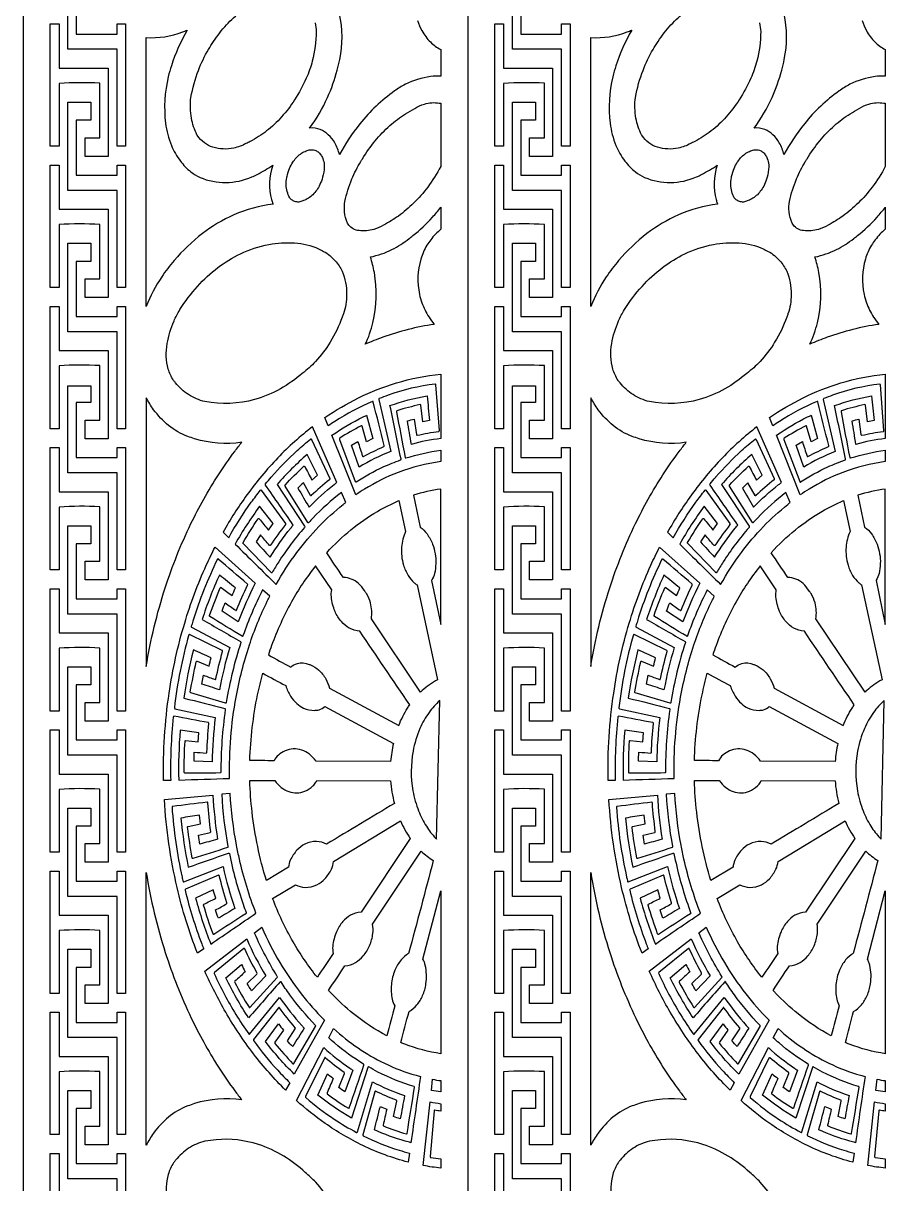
# Model space of a CAD drawing. Header units: millimetres. Extents: x -250 to 750, y -1000 to 1000.
# Drawn here: x -250 to 242, y -224 to 428 of the extents above; entities that cross this region are included whole.
import ezdxf

# ---------------------------------------------------------------- set-up
doc = ezdxf.new("R2010")
doc.units = ezdxf.units.MM
doc.layers.add('Default', color=70, linetype='Continuous')

msp = doc.modelspace()

# ---------------------------------------------------------------- linework, layer by layer
at = {"layer": 'Default'}
msp.add_line((0, 1000), (0, -1000), dxfattribs=at)
for points in [[(0, -1000), (250, -1000), (500, -1000), (750, -1000), (750, 1000), (500, 1000), (250, 1000), (0, 1000), (-250, 1000), (-250, -1000)], [(-220.22, 422.28), (-197.2, 422.28), (-197.2, 427.92), (-192.38, 427.92), (-192.38, 359.18), (-197.2, 359.17), (-197.2, 413.69), (-224.81, 413.69), (-224.81, 463.35), (-211.91, 463.35), (-211.91, 453.16), (-220.22, 453.16)], [(29.78, 422.28), (52.8, 422.28), (52.8, 427.92), (57.62, 427.92), (57.62, 359.18), (52.8, 359.17), (52.8, 413.69), (25.19, 413.69), (25.19, 463.35), (38.09, 463.35), (38.09, 453.16), (29.78, 453.16)], [(-224.81, 269.24), (-224.81, 304.67), (-211.91, 304.67), (-211.91, 294.48), (-220.22, 294.48), (-220.22, 263.6), (-197.2, 263.6), (-197.2, 269.24), (-192.38, 269.24), (-192.38, 200.5), (-197.2, 200.5), (-197.2, 255.01), (-224.81, 255.01)], [(25.19, 269.24), (25.19, 304.67), (38.09, 304.67), (38.09, 294.48), (29.78, 294.48), (29.78, 263.6), (52.8, 263.6), (52.8, 269.24), (57.62, 269.24), (57.62, 200.5), (52.8, 200.5), (52.8, 255.01), (25.19, 255.01)], [(-211.91, 224.54), (-211.91, 215.14), (-220.22, 215.14), (-220.22, 184.26), (-197.2, 184.26), (-197.2, 189.91), (-192.38, 189.9), (-192.38, 121.16), (-197.2, 121.16), (-197.2, 175.67), (-224.81, 175.67), (-224.81, 224.54)], [(38.09, 224.54), (38.09, 215.14), (29.78, 215.14), (29.78, 184.26), (52.8, 184.26), (52.8, 189.91), (57.62, 189.9), (57.62, 121.16), (52.8, 121.16), (52.8, 175.67), (25.19, 175.67), (25.19, 224.54)], [(-50.03, 216.84), (-50.03, 216.84)], [(199.97, 216.84), (199.97, 216.84)], [(-220.22, 104.92), (-197.2, 104.92), (-197.2, 110.57), (-192.38, 110.57), (-192.38, 41.82), (-197.2, 41.82), (-197.2, 96.33), (-224.81, 96.33), (-224.81, 145.99), (-211.91, 145.99), (-211.91, 135.81), (-220.22, 135.81)], [(29.78, 104.92), (52.8, 104.92), (52.8, 110.57), (57.62, 110.57), (57.62, 41.82), (52.8, 41.82), (52.8, 96.33), (25.19, 96.33), (25.19, 145.99), (38.09, 145.99), (38.09, 135.81), (29.78, 135.81)], [(-224.81, -48.12), (-224.81, -12.69), (-211.91, -12.69), (-211.91, -22.88), (-220.22, -22.88), (-220.22, -53.76), (-197.2, -53.76), (-197.2, -48.11), (-192.38, -48.12), (-192.38, -116.86), (-197.2, -116.86), (-197.2, -62.35), (-224.81, -62.35)], [(25.19, -48.12), (25.19, -12.69), (38.09, -12.69), (38.09, -22.88), (29.78, -22.88), (29.78, -53.76), (52.8, -53.76), (52.8, -48.11), (57.62, -48.12), (57.62, -116.86), (52.8, -116.86), (52.8, -62.35), (25.19, -62.35)], [(-220.22, -133.1), (-197.2, -133.1), (-197.2, -127.45), (-192.38, -127.45), (-192.38, -196.2), (-197.2, -196.2), (-197.2, -141.69), (-224.81, -141.69), (-224.81, -92.03), (-211.91, -92.03), (-211.91, -102.21), (-220.22, -102.21)], [(29.78, -133.1), (52.8, -133.1), (52.8, -127.45), (57.62, -127.45), (57.62, -196.2), (52.8, -196.2), (52.8, -141.69), (25.19, -141.69), (25.19, -92.03), (38.09, -92.03), (38.09, -102.21), (29.78, -102.21)], [(-224.81, -206.8), (-224.81, -171.37), (-211.91, -171.37), (-211.91, -181.56), (-220.22, -181.56), (-220.22, -212.44), (-197.2, -212.44), (-197.2, -206.8), (-192.38, -206.8), (-192.38, -275.54), (-197.2, -275.54), (-197.2, -221.03), (-224.81, -221.03)], [(25.19, -206.8), (25.19, -171.37), (38.09, -171.37), (38.09, -181.56), (29.78, -181.56), (29.78, -212.44), (52.8, -212.44), (52.8, -206.8), (57.62, -206.8), (57.62, -275.54), (52.8, -275.54), (52.8, -221.03), (25.19, -221.03)], [(-18.89, -182.86), (-18.89, -182.87)], [(231.11, -182.86), (231.11, -182.87)]]:
    msp.add_lwpolyline(points, close=True, dxfattribs=at)
for points in [[(-85.89, 428.48, -0.042835), (-85.24, 423.65, -0.062253), (-87.43, 407.1, -0.042073), (-90.82, 397.44, -0.040544), (-97.36, 385.28, -0.040599), (-104.71, 375.65, -0.044396), (-113.09, 367.81, -0.048786), (-122.37, 361.87, -0.012107), (-124.7, 360.75, -0.075683), (-131.61, 358.15, -0.127305), (-143.29, 358.69, -0.097259), (-148.12, 361.07, -0.081173), (-152.09, 365.39), (-152.27, 365.67, -0.071707), (-155.39, 374.92, -0.079762), (-155.65, 386.69, -0.045827), (-151.41, 401.86, -0.042553), (-145.79, 413.59, -0.019043), (-142.92, 418.07, -0.041776), (-135.7, 427.41, -0.045925), (-127.4, 435, -0.04961)], [(-28.2, 429.86, 0.049934), (-25.78, 424.18, 0.07268), (-20.98, 417.8, 0.083057), (-15.15, 413.6), (-15.15, 398.58, 0.039443), (-20.9, 398.36, 0.087757), (-35.06, 394, 0.03732), (-41.14, 390.28, 0.067719), (-60.64, 371.87, 0.044593), (-72.15, 354.52, 0.074728), (-74.77, 361.11, 0.078057), (-78.41, 365.66, 0.092213), (-82.9, 368.54, 0.125168), (-88.94, 369.39, 0.054563), (-78.84, 386.64, 0.0394), (-73.39, 402, 0.016508), (-71.96, 407.89, 0.104112), (-72.09, 433.64, 0.055688)], [(164.11, 428.48, -0.042835), (164.76, 423.65, -0.062253), (162.57, 407.1, -0.042073), (159.18, 397.44, -0.040544), (152.64, 385.28, -0.040599), (145.29, 375.65, -0.044396), (136.91, 367.81, -0.048786), (127.63, 361.87, -0.012107), (125.3, 360.75, -0.075683), (118.39, 358.15, -0.127305), (106.71, 358.69, -0.097259), (101.88, 361.07, -0.081173), (97.91, 365.39), (97.73, 365.67, -0.071707), (94.61, 374.92, -0.079762), (94.35, 386.69, -0.045827), (98.59, 401.86, -0.042553), (104.21, 413.59, -0.019043), (107.08, 418.07, -0.041776), (114.3, 427.41, -0.045925), (122.6, 435, -0.04961)], [(221.8, 429.86, 0.049934), (224.22, 424.18, 0.07268), (229.02, 417.8, 0.083057), (234.85, 413.6), (234.85, 398.58, 0.039443), (229.1, 398.36, 0.087757), (214.94, 394, 0.03732), (208.86, 390.28, 0.067719), (189.36, 371.87, 0.044593), (177.85, 354.52, 0.074728), (175.23, 361.11, 0.078057), (171.59, 365.66, 0.092213), (167.1, 368.54, 0.125168), (161.06, 369.39, 0.054563), (171.16, 386.64, 0.0394), (176.61, 402, 0.016508), (178.04, 407.89, 0.104112), (177.91, 433.64, 0.055688)], [(-77.31, -233.88, 0.051874), (-85.49, -222.98, 0.035356), (-91.42, -217.4, 0.050315), (-103.46, -208.31, 0.059947), (-117.75, -201.75, 0.100943), (-141.55, -199.05, 0.026176), (-147.81, -199.94, 0.090818), (-156.98, -203.86, 0.071611), (-164.26, -210.47, 0.012544), (-165.45, -212, 0.069674), (-168.42, -218.5, 0.112243), (-169.03, -232.95, 0.057009)], [(172.69, -233.88, 0.051874), (164.51, -222.98, 0.035356), (158.58, -217.4, 0.050315), (146.54, -208.31, 0.059947), (132.25, -201.75, 0.100943), (108.45, -199.05, 0.026176), (102.19, -199.94, 0.090818), (93.02, -203.86, 0.071611), (85.74, -210.47, 0.012544), (84.55, -212, 0.069674), (81.58, -218.5, 0.112243), (80.97, -232.95, 0.057009)]]:
    msp.add_lwpolyline(points, format="xyb", dxfattribs=at)
for points in [[(-229.85, 427.92), (-229.85, 403.09), (-202.24, 403.09), (-202.24, 353.53), (-215.18, 353.53), (-215.18, 364), (-206.88, 364), (-206.88, 394.6, 0.031927), (-229.85, 394.5), (-229.85, 359.17), (-234.75, 359.17), (-234.75, 427.92)], [(-109.49, 326.68, 0.074154), (-131.5, 320.67, 0.058577), (-149.25, 310.11, 0.052042), (-165.12, 294.94, 0.024237), (-172.12, 285.83, 0.052113), (-180.82, 269.14), (-180.82, 420.28, 0.10572), (-160.31, 423.41, 0.012866), (-157.79, 424.44, 0.054518), (-166.64, 404.43, 0.018748), (-168.41, 398.28, 0.089586), (-169.93, 372.14, 0.068619), (-166.63, 359.68, 0.064857), (-161.61, 350.89, 0.067456), (-155.7, 344.85, 0.057337), (-150.54, 341.69, 0.102566), (-135.97, 338.81, 0.099267), (-121.43, 341.96, 0.020082), (-118.47, 343.4, 0.039397), (-109.7, 348.56, 0.146194), (-110.31, 329.19, 0.015978), (-109.73, 327.26, 0.014813)], [(20.15, 427.92), (20.15, 403.09), (47.76, 403.09), (47.76, 353.53), (34.82, 353.53), (34.82, 364), (43.12, 364), (43.12, 394.6, 0.031927), (20.15, 394.5), (20.15, 359.17), (15.25, 359.17), (15.25, 427.92)], [(140.51, 326.68, 0.074154), (118.5, 320.67, 0.058577), (100.75, 310.11, 0.052042), (84.88, 294.94, 0.024237), (77.88, 285.83, 0.052113), (69.18, 269.14), (69.18, 420.28, 0.10572), (89.69, 423.41, 0.012866), (92.21, 424.44, 0.054518), (83.36, 404.43, 0.018748), (81.59, 398.28, 0.089586), (80.07, 372.14, 0.068619), (83.37, 359.68, 0.064857), (88.39, 350.89, 0.067456), (94.3, 344.85, 0.057337), (99.46, 341.69, 0.102566), (114.03, 338.81, 0.099267), (128.57, 341.96, 0.020082), (131.53, 343.4, 0.039397), (140.3, 348.56, 0.146194), (139.69, 329.19, 0.015978), (140.27, 327.26, 0.014813)], [(-224.81, 334.35), (-224.81, 384, -0.000761), (-211.91, 384.01), (-211.91, 373.83), (-220.22, 373.83), (-220.22, 342.94), (-197.2, 342.94), (-197.2, 348.58), (-192.38, 348.59), (-192.38, 279.84), (-197.2, 279.84), (-197.2, 334.35)], [(-15.15, 383.38), (-15.15, 347.81, -0.037846), (-22.51, 336.3, -0.03796), (-30.47, 327.18, -0.039632), (-38.98, 320, -0.038547), (-47.29, 314.94, -0.070785), (-52.78, 312.45, -0.108012), (-61.12, 311.85, -0.123829), (-64.36, 312.75, -0.093389), (-66.88, 314.95, -0.028579), (-67.57, 315.95, -0.079867), (-69.28, 322.42, -0.065727), (-69.1, 328.19, -0.042308), (-65.1, 340.82, -0.039146), (-60.17, 350.59, -0.006986), (-59.19, 352.16, -0.03609), (-52.03, 362.24, -0.039228), (-43.82, 370.8, -0.041576), (-34.96, 377.49, -0.023804), (-29.84, 380.4, -0.070785), (-24.35, 382.9, -0.108012), (-16.01, 383.5, -0.032381)], [(25.19, 334.35), (25.19, 384, -0.000761), (38.09, 384.01), (38.09, 373.83), (29.78, 373.83), (29.78, 342.94), (52.8, 342.94), (52.8, 348.58), (57.62, 348.59), (57.62, 279.84), (52.8, 279.84), (52.8, 334.35)], [(234.85, 383.38), (234.85, 347.81, -0.037846), (227.49, 336.3, -0.03796), (219.53, 327.18, -0.039632), (211.02, 320, -0.038547), (202.71, 314.94, -0.070785), (197.22, 312.45, -0.108012), (188.88, 311.85, -0.123829), (185.64, 312.75, -0.093389), (183.12, 314.95, -0.028579), (182.43, 315.95, -0.079867), (180.72, 322.42, -0.065727), (180.9, 328.19, -0.042308), (184.9, 340.82, -0.039146), (189.83, 350.59, -0.006986), (190.81, 352.16, -0.03609), (197.97, 362.24, -0.039228), (206.18, 370.8, -0.041576), (215.04, 377.49, -0.023804), (220.16, 380.4, -0.070785), (225.65, 382.9, -0.108012), (233.99, 383.5, -0.032381)], [(-100.11, 330.28, -0.06094), (-101.51, 333.69, -0.118029), (-101.74, 341.6, -0.010301), (-101.59, 342.26, -0.0485), (-100.2, 346.78, -0.045447), (-98.39, 350.21, -0.041635), (-96.52, 352.65, -0.050946), (-94.14, 354.8, -0.056098), (-91.5, 356.33, -0.051935), (-89.09, 357.11, -0.149466), (-85.95, 356.99, -0.080778), (-84.17, 356.01, -0.068781), (-82.65, 354.41, -0.0592), (-81.53, 352.32, -0.077127), (-80.73, 348.72, -0.022076), (-80.71, 347.62, -0.055351), (-81.64, 341.75, -0.045516), (-83.17, 337.63, -0.04217), (-84.95, 334.57, -0.046696), (-87.13, 331.99, -0.050879), (-89.58, 330.01, -0.056839), (-92.3, 328.63, -0.020226), (-93.27, 328.32, -0.109621), (-95.5, 327.85, -0.105728), (-97.71, 328.36, -0.077585), (-99.41, 329.53, -0.03299)], [(149.89, 330.28, -0.06094), (148.49, 333.69, -0.118029), (148.26, 341.6, -0.010301), (148.41, 342.26, -0.0485), (149.8, 346.78, -0.045447), (151.61, 350.21, -0.041635), (153.48, 352.65, -0.050946), (155.86, 354.8, -0.056098), (158.5, 356.33, -0.051935), (160.91, 357.11, -0.149466), (164.05, 356.99, -0.080778), (165.83, 356.01, -0.068781), (167.35, 354.41, -0.0592), (168.47, 352.32, -0.077127), (169.27, 348.72, -0.022076), (169.29, 347.62, -0.055351), (168.36, 341.75, -0.045516), (166.83, 337.63, -0.04217), (165.05, 334.57, -0.046696), (162.87, 331.99, -0.050879), (160.42, 330.01, -0.056839), (157.7, 328.63, -0.020226), (156.73, 328.32, -0.109621), (154.5, 327.85, -0.105728), (152.29, 328.36, -0.077585), (150.59, 329.53, -0.03299)], [(-229.85, 348.59), (-229.85, 323.76), (-202.24, 323.76), (-202.24, 274.19, -0.00033), (-215.18, 274.19), (-215.18, 284.67), (-206.88, 284.67), (-206.88, 315.26, 0.031927), (-229.85, 315.16), (-229.85, 279.84), (-234.75, 279.84), (-234.75, 348.58)], [(20.15, 348.59), (20.15, 323.76), (47.76, 323.76), (47.76, 274.19, -0.00033), (34.82, 274.19), (34.82, 284.67), (43.12, 284.67), (43.12, 315.26, 0.031927), (20.15, 315.16), (20.15, 279.84), (15.25, 279.84), (15.25, 348.58)], [(-15.15, 324.93), (-15.15, 312.56, 0.057926), (-20.83, 306.64, 0.023424), (-22.96, 303.53, 0.060469), (-26.35, 295.84, 0.127002), (-27.12, 275.96, 0.032883), (-25.78, 271.27, 0.050999), (-21.78, 263.2, 0.030478), (-18.84, 259.12, 0.050426), (-47.78, 251.87, 0.017088), (-57.63, 247.93, 0.052031), (-53.3, 260.05, 0.105222), (-52.52, 288.31, 0.035155), (-54.74, 296.98, 0.064983), (-42.64, 301.14, 0.051163), (-32.94, 307.32, -0.013583), (-30.87, 308.96, 0.043513), (-19.78, 319.35, 0.018899)], [(234.85, 324.93), (234.85, 312.56, 0.057926), (229.17, 306.64, 0.023424), (227.04, 303.53, 0.060469), (223.65, 295.84, 0.127002), (222.88, 275.96, 0.032883), (224.22, 271.27, 0.050999), (228.22, 263.2, 0.030478), (231.16, 259.12, 0.050426), (202.22, 251.87, 0.017088), (192.37, 247.93, 0.052031), (196.7, 260.05, 0.105222), (197.48, 288.31, 0.035155), (195.26, 296.98, 0.064983), (207.36, 301.14, 0.051163), (217.06, 307.32, -0.013583), (219.13, 308.96, 0.043513), (230.22, 319.35, 0.018899)], [(-168.42, 234.03, -0.11387), (-169.03, 248.28, -0.05759), (-165.18, 261.02, -0.036949), (-161.9, 267.39, -0.043111), (-151.95, 280.47, -0.047486), (-140.45, 291.04, -0.051444), (-127.88, 298.73, -0.066627), (-111.87, 303.98, -0.060391), (-97.36, 304.91, -0.09153), (-83.89, 301.57, -0.013667), (-81.03, 300.15, -0.084766), (-74.53, 294.86, -0.056739), (-70.54, 289.03, -0.095925), (-68.11, 275.85, -0.080253), (-69.9, 265.04, -0.015722), (-70.59, 263.17, -0.050848), (-77.39, 249.07, -0.052096), (-85.61, 238.24, -0.044539), (-93.05, 231.57, -0.050906), (-105.34, 222.93, -0.060368), (-119.83, 216.91, -0.117361), (-147.81, 215.74, -0.090753), (-157.01, 219.63, -0.071616), (-164.33, 226.22, -0.011758), (-165.45, 227.63, -0.070814)], [(81.58, 234.03, -0.11387), (80.97, 248.28, -0.05759), (84.82, 261.02, -0.036949), (88.1, 267.39, -0.043111), (98.05, 280.47, -0.047486), (109.55, 291.04, -0.051444), (122.12, 298.73, -0.066627), (138.13, 303.98, -0.060391), (152.64, 304.91, -0.09153), (166.11, 301.57, -0.013667), (168.97, 300.15, -0.084766), (175.47, 294.86, -0.056739), (179.46, 289.03, -0.095925), (181.89, 275.85, -0.080253), (180.1, 265.04, -0.015722), (179.41, 263.17, -0.050848), (172.61, 249.07, -0.052096), (164.39, 238.24, -0.044539), (156.95, 231.57, -0.050906), (144.66, 222.93, -0.060368), (130.17, 216.91, -0.117361), (102.19, 215.74, -0.090753), (92.99, 219.63, -0.071616), (85.67, 226.22, -0.011758), (84.55, 227.63, -0.070814)], [(-229.85, 269.24), (-229.85, 244.41), (-202.24, 244.41), (-202.24, 194.85), (-215.18, 194.85), (-215.18, 205.32), (-206.88, 205.32), (-206.88, 235.92, 0.031256), (-229.85, 235.82), (-229.85, 200.5), (-234.75, 200.5), (-234.75, 269.24)], [(20.15, 269.24), (20.15, 244.41), (47.76, 244.41), (47.76, 194.85), (34.82, 194.85), (34.82, 205.32), (43.12, 205.32), (43.12, 235.92, 0.031256), (20.15, 235.82), (20.15, 200.5), (15.25, 200.5), (15.25, 269.24)], [(-28.84, 197.15, 0.246624), (-28.64, 196.82, 0.190496), (-28.44, 196.79, -0.022765), (-16.27, 198.98, 0.278479), (-15.98, 199.29, 0.074387), (-15.97, 199.47), (-17.93, 225.16, 0.235311), (-18.11, 225.51, 0.189673), (-18.3, 225.56, 0.05572), (-44.8, 219.31, 0.010506), (-49.8, 217.4, 0.285057), (-50.04, 216.93, 0.037177), (-50.03, 216.84), (-43.32, 187.69, 0.041705), (-61.06, 178.92), (-65.34, 191.17), (-61.78, 193.25, 0.004142), (-59.14, 185.07, 0.27957), (-58.89, 184.81, 0.187111), (-58.7, 184.83, -0.022758), (-47.19, 190.45, 0.283471), (-46.96, 190.93, 0.039558), (-46.98, 191.02, -0.002971), (-53.09, 215.56, 0.264074), (-53.32, 215.86, 0.194068), (-53.52, 215.85, 0.043073), (-74.66, 204.6, 0.007797), (-78.45, 202.06), (-80.3, 206.7, -0.036719), (-61.39, 217.81, -0.041538), (-40.15, 226.21, -0.048806), (-15.15, 231.19), (-15.15, 194.95, 0.03971), (-31.71, 191.7, 0.005468), (-33.88, 204.87, -0.011457), (-30.07, 205.88)], [(221.16, 197.15, 0.246624), (221.36, 196.82, 0.190496), (221.56, 196.79, -0.022765), (233.73, 198.98, 0.278479), (234.02, 199.29, 0.074387), (234.03, 199.47), (232.07, 225.16, 0.235311), (231.89, 225.51, 0.189673), (231.7, 225.56, 0.05572), (205.2, 219.31, 0.010506), (200.2, 217.4, 0.285057), (199.96, 216.93, 0.037177), (199.97, 216.84), (206.68, 187.69, 0.041705), (188.94, 178.92), (184.66, 191.17), (188.22, 193.25, 0.004142), (190.86, 185.07, 0.27957), (191.11, 184.81, 0.187111), (191.3, 184.83, -0.022758), (202.81, 190.45, 0.283471), (203.04, 190.93, 0.039558), (203.02, 191.02, -0.002971), (196.91, 215.56, 0.264074), (196.68, 215.86, 0.194069), (196.48, 215.85, 0.043073), (175.34, 204.6, 0.007797), (171.55, 202.06), (169.7, 206.7, -0.036719), (188.61, 217.81, -0.041538), (209.85, 226.21, -0.048806), (234.85, 231.19), (234.85, 194.95, 0.03971), (218.29, 191.7, 0.005468), (216.12, 204.87, -0.011457), (219.93, 205.88)], [(-127.08, 192.83, -0.111875), (-153.62, 194.85, -0.005323), (-157.48, 196.16, -0.080454), (-168.25, 202.31, -0.063361), (-176.63, 211.18, -0.034993), (-180.82, 217.9), (-180.82, 66.87, -0.037553), (-170.14, 111, -0.035197), (-155.65, 147.15, -0.014939), (-148.49, 160.86), (-148.49, 160.86, -0.033832), (-131.02, 187.74, -0.007165)], [(-26.38, 213.62, 0.232847), (-26.56, 213.96, 0.20596), (-26.77, 214, 0.024081), (-39.78, 210.59, 0.255188), (-40.03, 210.24, 0.082001), (-40.03, 210.05, 0.002612), (-35.19, 184.36, 0.244104), (-34.99, 184.05, 0.198588), (-34.78, 184.04, -0.045467), (-15.15, 188.34), (-15.15, 182.01, 0.058676), (-39.03, 175.94, 0.045951), (-58.01, 166.52, 0.012175), (-63.01, 163.26), (-76.35, 196.78, -0.037228), (-58.84, 207.09, -0.004082), (-56.9, 208.03), (-53.31, 194.93), (-56.84, 193.17), (-59.44, 201.88, 0.261942), (-59.68, 202.16, 0.197758), (-59.89, 202.14, 0.023624), (-72.02, 195.08, 0.314437), (-72.18, 194.48), (-63.25, 170.76, 0.274345), (-63, 170.52, 0.19248), (-62.79, 170.56, -0.03746), (-47.48, 179.02, -0.02375), (-37.76, 182.93, 0.252381), (-37.52, 183.29, 0.08245), (-37.52, 183.48, 0.00145), (-43.73, 213.48, -0.044838), (-22.88, 218.9, -0.003637), (-21.51, 205.1, 0.022703), (-25.26, 204.4)], [(122.92, 192.83, -0.111875), (96.38, 194.85, -0.005323), (92.52, 196.16, -0.080454), (81.75, 202.31, -0.063361), (73.37, 211.18, -0.034993), (69.18, 217.9), (69.18, 66.87, -0.037553), (79.86, 111, -0.035197), (94.35, 147.15, -0.014939), (101.51, 160.86), (101.51, 160.86, -0.033832), (118.98, 187.74, -0.007165)], [(223.62, 213.62, 0.232847), (223.44, 213.96, 0.20596), (223.23, 214, 0.024081), (210.22, 210.59, 0.255188), (209.97, 210.24, 0.082001), (209.97, 210.05, 0.002612), (214.81, 184.36, 0.244104), (215.01, 184.05, 0.198588), (215.22, 184.04, -0.045467), (234.85, 188.34), (234.85, 182.01, 0.058676), (210.97, 175.94, 0.045951), (191.99, 166.52, 0.012175), (186.99, 163.26), (173.65, 196.78, -0.037228), (191.16, 207.09, -0.004082), (193.1, 208.03), (196.69, 194.93), (193.16, 193.17), (190.56, 201.88, 0.261942), (190.32, 202.16, 0.197758), (190.11, 202.14, 0.023624), (177.98, 195.08, 0.314437), (177.82, 194.48), (186.75, 170.76, 0.274345), (187, 170.52, 0.19248), (187.21, 170.56, -0.03746), (202.52, 179.02, -0.02375), (212.24, 182.93, 0.252381), (212.48, 183.29, 0.08245), (212.48, 183.48, 0.00145), (206.27, 213.48, -0.044838), (227.12, 218.9, -0.003637), (228.49, 205.1, 0.022703), (224.74, 204.4)], [(-73.57, 170.29), (-87.36, 201.55, 0.036684), (-106.78, 184.13, 0.033936), (-124.17, 163.3, 0.028087), (-137.62, 142.33), (-134.43, 139.19, -0.02965), (-121.71, 159.14, -0.011347), (-116.56, 165.93, -0.508049), (-116.08, 165.92), (-116.08, 165.91), (-102.51, 147.25, -0.323156), (-102.52, 146.62, 0.015489), (-111.02, 134.95, -0.520344), (-111.5, 134.91, -0.002657), (-116.55, 140.78), (-119.07, 136.87, -0.001814), (-111.2, 128.27, -0.030566), (-99.55, 144.62, -0.003556), (-98.13, 146.35, 0.001907), (-113.7, 168.8, -0.324096), (-113.69, 169.43, -0.019343), (-110.51, 173.17, -0.113249), (-110.42, 173.35, -0.030921), (-95.96, 188.18, -0.015966), (-88.34, 194.66, -0.425269), (-87.92, 194.58, -0.044353), (-87.88, 194.51), (-77.64, 172.46, -0.285325), (-77.7, 171.91, -0.054408), (-77.75, 171.85, 0.018739), (-87.96, 162.86, -0.439619), (-88.39, 162.9, -0.045303), (-88.44, 162.97), (-92.43, 170.15, 0.017865), (-95.52, 167.04, -0.000915), (-89.22, 156.4, -0.034447), (-75.15, 169.07, -0.003787)], [(176.43, 170.29), (162.64, 201.55, 0.036684), (143.22, 184.13, 0.033936), (125.83, 163.3, 0.028087), (112.38, 142.33), (115.57, 139.19, -0.02965), (128.29, 159.14, -0.011347), (133.44, 165.93, -0.508049), (133.92, 165.92), (133.92, 165.91), (147.49, 147.25, -0.323156), (147.48, 146.62, 0.015489), (138.98, 134.95, -0.520344), (138.5, 134.91, -0.002657), (133.45, 140.78), (130.93, 136.87, -0.001814), (138.8, 128.27, -0.030566), (150.45, 144.62, -0.003556), (151.87, 146.35, 0.001907), (136.3, 168.8, -0.324096), (136.31, 169.43, -0.019343), (139.49, 173.17, -0.113249), (139.58, 173.35, -0.030921), (154.04, 188.18, -0.015966), (161.66, 194.66, -0.425269), (162.08, 194.58, -0.044353), (162.12, 194.51), (172.36, 172.46, -0.285325), (172.3, 171.91, -0.054408), (172.25, 171.85, 0.018739), (162.04, 162.86, -0.439619), (161.61, 162.9, -0.045303), (161.56, 162.97), (157.57, 170.15, 0.017865), (154.48, 167.04, -0.000915), (160.78, 156.4, -0.034447), (174.85, 169.07, -0.003787)], [(-229.85, 189.9), (-229.85, 165.07), (-202.24, 165.07), (-202.24, 115.51), (-215.18, 115.51), (-215.18, 125.98), (-206.88, 125.98), (-206.88, 156.58, 0.031256), (-229.85, 156.48), (-229.85, 121.16), (-234.75, 121.16), (-234.75, 189.91)], [(20.15, 189.9), (20.15, 165.07), (47.76, 165.07), (47.76, 115.51), (34.82, 115.51), (34.82, 125.98), (43.12, 125.98), (43.12, 156.58, 0.031256), (20.15, 156.48), (20.15, 121.16), (15.25, 121.16), (15.25, 189.91)], [(-107.2, 169.14), (-91.75, 145.63, -0.321807), (-91.77, 145.01, 0.036448), (-106.32, 125.69, 0.009918), (-110.01, 119.71, -0.305406), (-110.3, 119.54, -0.174324), (-110.49, 119.64), (-126.3, 135.94, -0.323856), (-126.36, 136.57, -0.02023), (-117.77, 149.89, -0.505062), (-117.29, 149.92, -0.002475), (-112.08, 143.54), (-109.48, 147.15), (-117.02, 156.93, 0.031468), (-130.81, 135.63, -0.001024), (-107.76, 112.95, -0.031991), (-96.1, 130.86, -0.031866), (-83.72, 145.48, -0.034208), (-70.04, 157.92, -0.003501), (-68.61, 159.03), (-71.07, 164.61, 0.03808), (-87.04, 150.3, 0.005931), (-89.45, 147.72, -0.489009), (-89.92, 147.76), (-89.93, 147.78), (-102.74, 168.17, -0.324035), (-102.71, 168.78), (-102.7, 168.8, -0.021155), (-92.13, 179.36, -0.432314), (-91.71, 179.33, -0.052739), (-91.66, 179.25, 0.00137), (-87.61, 171.57), (-84.49, 174.36), (-90.26, 186.01, 0.035603)], [(142.8, 169.14), (158.25, 145.63, -0.321807), (158.23, 145.01, 0.036448), (143.68, 125.69, 0.009918), (139.99, 119.71, -0.305406), (139.7, 119.54, -0.174324), (139.51, 119.64), (123.7, 135.94, -0.323856), (123.64, 136.57, -0.02023), (132.23, 149.89, -0.505062), (132.71, 149.92, -0.002475), (137.92, 143.54), (140.52, 147.15), (132.98, 156.93, 0.031468), (119.19, 135.63, -0.001024), (142.24, 112.95, -0.031991), (153.9, 130.86, -0.031866), (166.28, 145.48, -0.034208), (179.96, 157.92, -0.003501), (181.39, 159.03), (178.93, 164.61, 0.03808), (162.96, 150.3, 0.005931), (160.55, 147.72, -0.489009), (160.08, 147.76), (160.07, 147.78), (147.26, 168.17, -0.324035), (147.29, 168.78), (147.3, 168.8, -0.021155), (157.87, 179.36, -0.432314), (158.29, 179.33, -0.052739), (158.34, 179.25, 0.00137), (162.39, 171.57), (165.51, 174.36), (159.74, 186.01, 0.035603)], [(-15.15, 166.6, 0.041739), (-30.58, 163.05), (-26.78, 145.21, -0.071958), (-22.9, 141.33, -0.067217), (-19.79, 135.65, -0.097726), (-17.96, 124.66, -0.048825), (-18.66, 119.16, -0.076414), (-20.22, 115.39), (-20.39, 115.13), (-15.15, 90.52)], [(234.85, 166.6, 0.041739), (219.42, 163.05), (223.22, 145.21, -0.071958), (227.1, 141.33, -0.067217), (230.21, 135.65, -0.097726), (232.04, 124.66, -0.048825), (231.34, 119.16, -0.076414), (229.78, 115.39), (229.61, 115.13), (234.85, 90.52)], [(-54.19, 93.56, 0.102482), (-54.68, 102.56, 0.077111), (-56.94, 107.83, 0.031754), (-58.12, 109.49, 0.07495), (-61.44, 113.47, 0.087679), (-65.49, 116.02, 0.097053), (-69.95, 116.91, -0.004719), (-79.31, 130.79, -0.037417), (-65.68, 143.72, -0.04035), (-50.83, 154.02, -0.033), (-38.69, 160.05), (-34.96, 142.73, 0.086903), (-37.21, 133.87, 0.092503), (-36.14, 123.89, 0.069375), (-33.52, 118.06, 0.072706), (-30.09, 113.96, 0.031365), (-28.51, 112.73), (-17.02, 59.35, 0.066502), (-25.63, 53.34, 0.006979), (-26.51, 52.52)], [(195.81, 93.56, 0.102482), (195.32, 102.56, 0.077111), (193.06, 107.83, 0.031754), (191.88, 109.49, 0.07495), (188.56, 113.47, 0.087679), (184.51, 116.02, 0.097053), (180.05, 116.91, -0.004719), (170.69, 130.79, -0.037417), (184.32, 143.72, -0.04035), (199.17, 154.02, -0.033), (211.31, 160.05), (215.04, 142.73, 0.086903), (212.79, 133.87, 0.092503), (213.86, 123.89, 0.069375), (216.48, 118.06, 0.072706), (219.91, 113.96, 0.031365), (221.49, 112.73), (232.98, 59.35, 0.066502), (224.37, 53.34, 0.006979), (223.49, 52.52)], [(-167.85, 2.87), (-171, 2.8, -0.042173), (-167.92, 51.91), (-167.92, 51.91, -0.036574), (-159.18, 91.29, -0.034128), (-147.03, 123.77, -0.011851), (-142.09, 134.01), (-119.45, 113.62, 0.029335), (-129.02, 92.05), (-138.17, 98.05, -0.004287), (-136.4, 102.63, 0.003288), (-130.47, 98.43, 0.438129), (-130.03, 98.57), (-130.01, 98.61, -0.01592), (-123.77, 112.56, 0.308837), (-123.84, 113.15), (-123.87, 113.18, -0.00054), (-140.29, 127.26, 0.457862), (-140.74, 127.17), (-140.76, 127.13, 0.039636), (-154.58, 92.36, 0.003068), (-155.45, 89.47, 0.334901), (-155.3, 88.91), (-155.26, 88.89), (-133.84, 77.55, 0.027591), (-139.64, 53.74, 0.006316), (-149.55, 56.99), (-148.57, 61.97, 0.003644), (-142.1, 59.56, 0.38862), (-141.69, 59.82), (-141.68, 59.87, -0.013516), (-137.88, 75.28, 0.256796), (-137.98, 75.78, 0.098751), (-138.08, 75.86), (-156.41, 84.93, 0.408942), (-156.83, 84.71), (-156.84, 84.67, 0.040214), (-165, 43.67, 0.279333), (-164.83, 43.21, 0.108243), (-164.72, 43.15), (-141.97, 38.19, 0.026445), (-143.73, 13.25), (-153.93, 13.6, -0.014885), (-153.8, 18.74, 0.0116), (-147.07, 18.25, 0.342866), (-146.73, 18.63), (-146.72, 18.67, -0.013487), (-145.53, 34.81, 0.282177), (-145.71, 35.27, 0.110746), (-145.83, 35.32, -0.001746), (-165.19, 38.95, 0.362392), (-165.56, 38.62), (-165.57, 38.57, 0.032706), (-167.03, 2.89, 0.000309)], [(82.15, 2.87), (79, 2.8, -0.042173), (82.08, 51.91), (82.08, 51.91, -0.036574), (90.82, 91.29, -0.034128), (102.97, 123.77, -0.011851), (107.91, 134.01), (130.55, 113.62, 0.029335), (120.98, 92.05), (111.83, 98.05, -0.004287), (113.6, 102.63, 0.003288), (119.53, 98.43, 0.438129), (119.97, 98.57), (119.99, 98.61, -0.01592), (126.23, 112.56, 0.308837), (126.16, 113.15), (126.13, 113.18, -0.00054), (109.71, 127.26, 0.457862), (109.26, 127.17), (109.24, 127.13, 0.039636), (95.42, 92.36, 0.003068), (94.55, 89.47, 0.334901), (94.7, 88.91), (94.74, 88.89), (116.16, 77.55, 0.027591), (110.36, 53.74, 0.006316), (100.45, 56.99), (101.43, 61.97, 0.003644), (107.9, 59.56, 0.38862), (108.31, 59.82), (108.32, 59.87, -0.013516), (112.12, 75.28, 0.256796), (112.02, 75.78, 0.098751), (111.92, 75.86), (93.59, 84.93, 0.408942), (93.17, 84.71), (93.16, 84.67, 0.040214), (85, 43.67, 0.279333), (85.17, 43.21, 0.108243), (85.28, 43.15), (108.03, 38.19, 0.026445), (106.27, 13.25), (96.07, 13.6, -0.014885), (96.2, 18.74, 0.0116), (102.93, 18.25, 0.342866), (103.27, 18.63), (103.28, 18.67, -0.013487), (104.47, 34.81, 0.282177), (104.29, 35.27, 0.110746), (104.17, 35.32, -0.001746), (84.81, 38.95, 0.362392), (84.44, 38.62), (84.43, 38.57, 0.032706), (82.97, 2.89, 0.000309)], [(-111.33, 106.31), (-115.34, 109.92, 0.034836), (-126.39, 84.07, -0.34825), (-126.69, 83.81, -0.138543), (-126.84, 83.85, -0.00089), (-145.04, 94.96, -0.315464), (-145.21, 95.55, -0.015726), (-139.16, 111.14, -0.360515), (-138.84, 111.36, -0.136002), (-138.7, 111.31, -0.000896), (-132.54, 106.67, -0.001287), (-130.64, 110.98, 0.003096), (-139.66, 118.22, 0.028521), (-149.37, 93.29, -0.001424), (-127.76, 80.89, -0.3153), (-127.59, 80.3, 0.039034), (-135.77, 46.69, -0.31069), (-136.03, 46.35, -0.144435), (-136.17, 46.35), (-155.75, 52, -0.292641), (-156.02, 52.44), (-156.01, 52.54, -0.015097), (-152.66, 69.49, -0.325105), (-152.38, 69.8, -0.144534), (-152.24, 69.79), (-145.47, 67.02, -0.006419), (-144.32, 71.77, 0.002433), (-154.3, 76.27, 0.026855), (-159.69, 49.14, -0.00271), (-136.61, 43.19, -0.294673), (-136.34, 42.76), (-136.34, 42.67, 0.036333), (-138.79, 7.48, -0.27571), (-138.99, 7.07, -0.137493), (-139.13, 7.03, -0.003353), (-159.15, 6.96, -0.321331), (-159.48, 7.32), (-159.49, 7.41, -0.014775), (-159, 24.93, -0.287963), (-158.78, 25.32, -0.143579), (-158.64, 25.34), (-151.58, 24.57), (-151.24, 29.55, 0.005293), (-161.72, 31.09, 0.026251), (-162.53, 3.04, -0.000444), (-133.91, 3.99, -0.050704), (-130.26, 49.72, -0.035575), (-122.78, 78.96, -0.034296), (-112.71, 103.57, -0.004121)], [(-32.61, 45.35, -0.001204), (-60.67, 86.67, -0.114814), (-66.69, 88.46, -0.081275), (-71.05, 92.08, -0.074995), (-74.64, 97.86, -0.075302), (-76.69, 105.94, -0.064865), (-76.47, 109.93), (-85.59, 123.39, 0.040031), (-99.09, 103.2, 0.039281), (-110.32, 78.59, 0.007584), (-112.13, 73.39, 0.004997), (-99.55, 66.58, -0.098876), (-95.82, 68.52, -0.173588), (-89.2, 68.07, -0.018707), (-88.47, 67.73, -0.088935), (-83.88, 64.95, -0.081302), (-79.84, 59.91, -0.057075), (-77.68, 54.73), (-38.79, 33.7, -0.047726), (-33.81, 43.54, -0.010151)], [(138.67, 106.31), (134.66, 109.92, 0.034836), (123.61, 84.07, -0.34825), (123.31, 83.81, -0.138543), (123.16, 83.85, -0.00089), (104.96, 94.96, -0.315464), (104.79, 95.55, -0.015726), (110.84, 111.14, -0.360515), (111.16, 111.36, -0.136002), (111.3, 111.31, -0.000896), (117.46, 106.67, -0.001287), (119.36, 110.98, 0.003096), (110.34, 118.22, 0.028521), (100.63, 93.29, -0.001424), (122.24, 80.89, -0.3153), (122.41, 80.3, 0.039034), (114.23, 46.69, -0.31069), (113.97, 46.35, -0.144435), (113.83, 46.35), (94.25, 52, -0.292641), (93.98, 52.44), (93.99, 52.54, -0.015097), (97.34, 69.49, -0.325105), (97.62, 69.8, -0.144534), (97.76, 69.79), (104.53, 67.02, -0.006419), (105.68, 71.77, 0.002433), (95.7, 76.27, 0.026855), (90.31, 49.14, -0.00271), (113.39, 43.19, -0.294673), (113.66, 42.76), (113.66, 42.67, 0.036333), (111.21, 7.48, -0.27571), (111.01, 7.07, -0.137493), (110.87, 7.03, -0.003353), (90.85, 6.96, -0.321331), (90.52, 7.32), (90.51, 7.41, -0.014775), (91, 24.93, -0.287963), (91.22, 25.32, -0.143579), (91.36, 25.34), (98.42, 24.57), (98.76, 29.55, 0.005293), (88.28, 31.09, 0.026251), (87.47, 3.04, -0.000444), (116.09, 3.99, -0.050704), (119.74, 49.72, -0.035575), (127.22, 78.96, -0.034296), (137.29, 103.57, -0.004121)], [(217.39, 45.35, -0.001204), (189.33, 86.67, -0.114814), (183.31, 88.46, -0.081275), (178.95, 92.08, -0.074995), (175.36, 97.86, -0.075302), (173.31, 105.94, -0.064865), (173.53, 109.93), (164.41, 123.39, 0.040031), (150.91, 103.2, 0.039281), (139.68, 78.59, 0.007584), (137.87, 73.39, 0.004997), (150.45, 66.58, -0.098876), (154.18, 68.52, -0.173588), (160.8, 68.07, -0.018707), (161.53, 67.73, -0.088935), (166.12, 64.95, -0.081302), (170.16, 59.91, -0.057075), (172.32, 54.73), (211.21, 33.7, -0.047726), (216.19, 43.54, -0.010151)], [(-229.85, 110.57), (-229.85, 85.74), (-202.24, 85.74), (-202.24, 36.17), (-215.18, 36.17), (-215.18, 46.65), (-206.88, 46.65), (-206.88, 77.24, 0.031927), (-229.85, 77.14), (-229.85, 41.82), (-234.75, 41.82), (-234.75, 110.57)], [(20.15, 110.57), (20.15, 85.74), (47.76, 85.74), (47.76, 36.17), (34.82, 36.17), (34.82, 46.65), (43.12, 46.65), (43.12, 77.24, 0.031927), (20.15, 77.14), (20.15, 41.82), (15.25, 41.82), (15.25, 110.57)], [(-224.81, 16.99), (-224.81, 66.65, -0.000761), (-211.91, 66.65), (-211.91, 56.47), (-220.22, 56.47), (-220.22, 25.58), (-197.2, 25.58), (-197.2, 31.23), (-192.38, 31.23), (-192.38, -37.52), (-197.2, -37.52), (-197.2, 16.99)], [(25.19, 16.99), (25.19, 66.65, -0.000761), (38.09, 66.65), (38.09, 56.47), (29.78, 56.47), (29.78, 25.58), (52.8, 25.58), (52.8, 31.23), (57.62, 31.23), (57.62, -37.52), (52.8, -37.52), (52.8, 16.99)], [(-85.33, 13.76, 0.07384), (-89.03, 17.57, 0.085076), (-93.38, 19.9, 0.184952), (-102.73, 19.48, 0.070774), (-106.51, 17.11, 0.08644), (-108.93, 13.93, -0.000515), (-122.53, 14.01, -0.043944), (-118.18, 50.92, -0.01535), (-115.26, 63.07, 0.005554), (-102.32, 56.12, 0.067697), (-99.6, 50.21, 0.070685), (-96.09, 46.05, 0.072697), (-92.32, 43.51, 0.12243), (-86.18, 42.2, 0.050196), (-83.61, 42.54, 0.105765), (-80.39, 44.36), (-41.83, 23.66, 0.036577), (-43.35, 13.48)], [(164.67, 13.76, 0.07384), (160.97, 17.57, 0.085076), (156.62, 19.9, 0.184952), (147.27, 19.48, 0.070774), (143.49, 17.11, 0.08644), (141.07, 13.93, -0.000515), (127.47, 14.01, -0.043944), (131.82, 50.92, -0.01535), (134.74, 63.07, 0.005554), (147.68, 56.12, 0.067697), (150.4, 50.21, 0.070685), (153.91, 46.05, 0.072697), (157.68, 43.51, 0.12243), (163.82, 42.2, 0.050196), (166.39, 42.54, 0.105765), (169.61, 44.36), (208.17, 23.66, 0.036577), (206.65, 13.48)], [(-15.77, 47.7, 0.053163), (-21.76, 41.02, 0.051231), (-26.85, 32.05, 0.057065), (-30.74, 19.26, 0.0895), (-30.81, -3, 0.051295), (-27.62, -14.31, 0.048209), (-23.26, -22.91, 0.049116), (-18.12, -29.54, 0.004966), (-17.56, -30.11)], [(234.23, 47.7, 0.053163), (228.24, 41.02, 0.051231), (223.15, 32.05, 0.057065), (219.26, 19.26, 0.0895), (219.19, -3, 0.051295), (222.38, -14.31, 0.048209), (226.74, -22.91, 0.049116), (231.88, -29.54, 0.004966), (232.44, -30.11)], [(-229.85, 31.23), (-229.85, 6.4), (-202.24, 6.4), (-202.24, -43.16, -0.00033), (-215.18, -43.16), (-215.18, -32.69), (-206.88, -32.69), (-206.88, -2.1, 0.031927), (-229.85, -2.2), (-229.85, -37.52), (-234.75, -37.52), (-234.75, 31.23)], [(20.15, 31.23), (20.15, 6.4), (47.76, 6.4), (47.76, -43.16, -0.00033), (34.82, -43.16), (34.82, -32.69), (43.12, -32.69), (43.12, -2.1, 0.031927), (20.15, -2.2), (20.15, -37.52), (15.25, -37.52), (15.25, 31.23)], [(-41.26, -10.06, -0.000746), (-79.37, -32.97, 0.111675), (-84.98, -31.45, 0.125987), (-91.53, -32.91, 0.084212), (-96.02, -36.33, 0.077293), (-99.78, -41.99, 0.073899), (-100.81, -45.9), (-113.24, -53.35, -0.045935), (-121.25, -15.02, -0.020349), (-122.56, 2.86, 0.0087), (-108.53, 2.81, 0.074424), (-104.92, -1.05, 0.086146), (-100.64, -3.44, 0.184534), (-91.62, -3.19, 0.088479), (-87.05, -0.2, 0.068679), (-85.41, 1.82, 0.022735), (-84.89, 2.77), (-43.39, 2.67, 0.049213)], [(208.74, -10.06, -0.000746), (170.63, -32.97, 0.111675), (165.02, -31.45, 0.125987), (158.47, -32.91, 0.084212), (153.98, -36.33, 0.077293), (150.22, -41.99, 0.073899), (149.19, -45.9), (136.76, -53.35, -0.045935), (128.75, -15.02, -0.020349), (127.44, 2.86, 0.0087), (141.47, 2.81, 0.074424), (145.08, -1.05, 0.086146), (149.36, -3.44, 0.184534), (158.38, -3.19, 0.088479), (162.95, -0.2, 0.068679), (164.59, 1.82, 0.022735), (165.11, 2.77), (206.61, 2.67, 0.049213)], [(-151.98, -94.25, -0.035494), (-163.45, -57.34, -0.042931), (-170.58, -7.88), (-143.31, -5.39, 0.026831), (-140.66, -30.22, 0.000934), (-150.63, -32.98, -0.00994), (-151.4, -27.94, 0.014361), (-144.78, -26.37, 0.267345), (-144.51, -26.01, 0.063555), (-144.51, -25.86, -0.012957), (-146.18, -9.76, 0.240673), (-146.36, -9.41, 0.187803), (-146.55, -9.36, -0.004284), (-166, -11.73, 0.283915), (-166.29, -12.05, 0.071762), (-166.31, -12.22, 0.037889), (-160.64, -51.56, 0.002331), (-160.1, -53.89, 0.26833), (-159.87, -54.2, 0.187892), (-159.68, -54.19), (-137.62, -45.58, 0.028095), (-130.96, -69.08, 0.001217), (-140.24, -74.63, -0.006422), (-141.81, -69.92, 0.009293), (-135.61, -66.5, 0.306734), (-135.44, -65.92, -0.013951), (-139.7, -50.67, 0.271504), (-139.94, -50.38, 0.1882), (-140.13, -50.39), (-158.71, -58.26, 0.288063), (-158.94, -58.74), (-158.93, -58.82, 0.032144), (-149.59, -88.98, 0.003239), (-148.47, -91.85)], [(-157.14, -45.9, -0.000456), (-134.46, -37.98, -0.336016), (-134.1, -38.14, -0.079958), (-134.04, -38.3, 0.032502), (-126.29, -66.78, 0.005654), (-124.63, -71.46, -0.29594), (-124.72, -72.01, -0.057052), (-124.78, -72.05, -0.002618), (-142.74, -83.64, -0.406807), (-143.15, -83.51, -0.043296), (-143.19, -83.43, -0.016184), (-148.54, -67.34, -0.244756), (-148.46, -66.86, -0.111889), (-148.35, -66.76, -0.009414), (-141.75, -63.39, -0.004237), (-143.09, -58.71), (-153.01, -63.35, 0.028405), (-144.48, -89.12, -0.000662), (-119.1, -71.8, -0.03714), (-128.38, -41.48, -0.009079), (-130.02, -33.6), (-130.02, -33.6, -0.032132), (-133.58, -4.51), (-138.36, -4.94, 0.032258), (-134.85, -34.34, -0.257932), (-134.98, -34.8, -0.1213), (-135.1, -34.88, -0.005675), (-154.55, -41.05, -0.330455), (-154.9, -40.87, -0.078977), (-154.95, -40.71, -0.01476), (-157.55, -23.49, -0.267909), (-157.39, -23.05, -0.129262), (-157.26, -22.98), (-150.26, -21.58), (-150.8, -16.64, 0.006205), (-161.26, -18.32, 0.0267)], [(98.02, -94.25, -0.035494), (86.55, -57.34, -0.042931), (79.42, -7.88), (106.69, -5.39, 0.026831), (109.34, -30.22, 0.000934), (99.37, -32.98, -0.00994), (98.6, -27.94, 0.014361), (105.22, -26.37, 0.267345), (105.49, -26.01, 0.063555), (105.49, -25.86, -0.012957), (103.82, -9.76, 0.240673), (103.64, -9.41, 0.187803), (103.45, -9.36, -0.004284), (84, -11.73, 0.283915), (83.71, -12.05, 0.071762), (83.69, -12.22, 0.037889), (89.36, -51.56, 0.002331), (89.9, -53.89, 0.26833), (90.13, -54.2, 0.187892), (90.32, -54.19), (112.38, -45.58, 0.028095), (119.04, -69.08, 0.001217), (109.76, -74.63, -0.006422), (108.19, -69.92, 0.009293), (114.39, -66.5, 0.306734), (114.56, -65.92, -0.013951), (110.3, -50.67, 0.271504), (110.06, -50.38, 0.1882), (109.87, -50.39), (91.29, -58.26, 0.288063), (91.06, -58.74), (91.07, -58.82, 0.032144), (100.41, -88.98, 0.003239), (101.53, -91.85)], [(92.86, -45.9, -0.000456), (115.54, -37.98, -0.336016), (115.9, -38.14, -0.079958), (115.96, -38.3, 0.032502), (123.71, -66.78, 0.005654), (125.37, -71.46, -0.29594), (125.28, -72.01, -0.057052), (125.22, -72.05, -0.002618), (107.26, -83.64, -0.406807), (106.85, -83.51, -0.043296), (106.81, -83.43, -0.016184), (101.46, -67.34, -0.244756), (101.54, -66.86, -0.111889), (101.65, -66.76, -0.009414), (108.25, -63.39, -0.004237), (106.91, -58.71), (96.99, -63.35, 0.028405), (105.52, -89.12, -0.000662), (130.9, -71.8, -0.03714), (121.62, -41.48, -0.009079), (119.98, -33.6), (119.98, -33.6, -0.032132), (116.42, -4.51), (111.64, -4.94, 0.032258), (115.15, -34.34, -0.257932), (115.02, -34.8, -0.1213), (114.9, -34.88, -0.005675), (95.45, -41.05, -0.330455), (95.1, -40.87, -0.078977), (95.05, -40.71, -0.01476), (92.45, -23.49, -0.267909), (92.61, -23.05, -0.129262), (92.74, -22.98), (99.74, -21.58), (99.2, -16.64, 0.006205), (88.74, -18.32, 0.0267)], [(-32.3, -29.7), (-60.02, -71.1, 0.113063), (-65.96, -72.92, 0.080169), (-70.26, -76.49, 0.07413), (-73.81, -82.18, 0.076452), (-75.92, -90.37, 0.070884), (-75.65, -94.41, -0.001735), (-84.58, -107.75, -0.039277), (-98.24, -87.79, -0.03847), (-109.73, -63.52), (-96.93, -55.76, 0.108516), (-91.42, -57.23, 0.126767), (-84.78, -55.76, 0.082108), (-80.36, -52.43, 0.074061), (-76.68, -47.09, 0.076632), (-75.49, -42.74), (-37.83, -19.9, 0.048425)], [(217.7, -29.7), (189.98, -71.1, 0.113063), (184.04, -72.92, 0.080169), (179.74, -76.49, 0.07413), (176.19, -82.18, 0.076452), (174.08, -90.37, 0.070884), (174.35, -94.41, -0.001735), (165.42, -107.75, -0.039277), (151.76, -87.79, -0.03847), (140.27, -63.52), (153.07, -55.76, 0.108516), (158.58, -57.23, 0.126767), (165.22, -55.76, 0.082108), (169.64, -52.43, 0.074061), (173.32, -47.09, 0.076632), (174.51, -42.74), (212.17, -19.9, 0.048425)], [(-33.23, -94.38, 0.08055), (-37.49, -98.05, 0.074441), (-40.97, -103.84, 0.074067), (-42.9, -111.86, 0.071733), (-42.46, -120.14, 0.080174), (-41.05, -123.77, 0.000547), (-45.56, -140.7, -0.04762), (-64.25, -128.3, -0.032345), (-76.83, -116.63), (-76.83, -116.63, -0.003767), (-78.24, -115.12, -0.003462), (-69.08, -101.36, 0.113318), (-63.1, -99.47, 0.080195), (-58.77, -95.81, 0.074155), (-55.21, -90.02, 0.063829), (-53.33, -83.23, 0.080301), (-53.52, -77.98), (-26.13, -36.87, 0.053408), (-19.35, -42.18, -0.00071)], [(216.77, -94.38, 0.08055), (212.51, -98.05, 0.074441), (209.03, -103.84, 0.074067), (207.1, -111.86, 0.071733), (207.54, -120.14, 0.080174), (208.95, -123.77, 0.000547), (204.44, -140.7, -0.04762), (185.75, -128.3, -0.032345), (173.17, -116.63), (173.17, -116.63, -0.003767), (171.76, -115.12, -0.003462), (180.92, -101.36, 0.113318), (186.9, -99.47, 0.080195), (191.23, -95.81, 0.074155), (194.79, -90.02, 0.063829), (196.67, -83.23, 0.080301), (196.48, -77.98), (223.87, -36.87, 0.053408), (230.65, -42.18, -0.00071)], [(-229.85, -48.12), (-229.85, -72.95), (-202.24, -72.95), (-202.24, -122.51), (-215.18, -122.51), (-215.18, -112.04), (-206.88, -112.04), (-206.88, -81.44, 0.031256), (-229.85, -81.54), (-229.85, -116.86), (-234.75, -116.86), (-234.75, -48.11)], [(-127.08, -176.69, 0.113405), (-153.63, -178.75, 0.006488), (-157.49, -180.07, 0.080725), (-168.31, -186.36, 0.063486), (-176.69, -195.39, 0.034636), (-180.82, -202.13), (-180.82, -48.89, 0.037423), (-170.1, -93.82, 0.035051), (-155.49, -130.67, 0.014386), (-148.49, -144.25), (-148.49, -144.25, 0.033805), (-130.96, -171.61, 0.00701)], [(20.15, -48.12), (20.15, -72.95), (47.76, -72.95), (47.76, -122.51), (34.82, -122.51), (34.82, -112.04), (43.12, -112.04), (43.12, -81.44, 0.031256), (20.15, -81.54), (20.15, -116.86), (15.25, -116.86), (15.25, -48.11)], [(122.92, -176.69, 0.113405), (96.37, -178.75, 0.006488), (92.51, -180.07, 0.080725), (81.69, -186.36, 0.063486), (73.31, -195.39, 0.034636), (69.18, -202.13), (69.18, -48.89, 0.037423), (79.9, -93.82, 0.035051), (94.51, -130.67, 0.014386), (101.51, -144.25), (101.51, -144.25, 0.033805), (119.04, -171.61, 0.00701)], [(-35.4, -145.4, -0.006418), (-37.62, -144.49, -0.000517), (-33, -126.96, 0.085296), (-28.62, -123.33, 0.071784), (-25.35, -118.06, 0.065312), (-23.48, -111.46, 0.095262), (-23.92, -100.89, 0.045274), (-24.58, -98.91, 0.029225), (-25.25, -97.56), (-15.15, -59.23), (-15.15, -150.75, -0.051645)], [(214.6, -145.4, -0.006418), (212.38, -144.49, -0.000517), (217, -126.96, 0.085296), (221.38, -123.33, 0.071784), (224.65, -118.06, 0.065312), (226.52, -111.46, 0.095262), (226.08, -100.89, 0.045274), (225.42, -98.91, 0.029225), (224.75, -97.56), (234.85, -59.23), (234.85, -150.75, -0.051645)], [(-97.55, -162.21, -0.034012), (-113.75, -143.92), (-106.38, -134.01, 0.005516), (-103.63, -137.45), (-108.43, -144.29, 0.31968), (-108.42, -144.92, 0.020638), (-98.28, -156.34, 0.444371), (-97.86, -156.34, 0.054634), (-97.8, -156.26), (-85.54, -135.44, 0.328094), (-85.59, -134.82, -0.035125), (-100.06, -117.57, -0.012719), (-105.01, -110.36, 0.518572), (-105.49, -110.31, 0.001907), (-123.24, -130.59, -0.030409), (-136.07, -108.11), (-127.25, -100.56, 0.004769), (-125.13, -104.7, 0.001925), (-130.94, -110, 0.31893), (-131.03, -110.63, 0.018336), (-122.99, -124.65, 0.308804), (-122.71, -124.81, 0.173847), (-122.52, -124.71), (-107.12, -107.91, 0.325064), (-107.08, -107.28, -0.035467), (-119.7, -83.4), (-119.96, -82.81), (-115.83, -79.67, 0.030089), (-105.69, -99.4, 0.032226), (-93.63, -117.13, 0.032112), (-80.89, -131.54), (-80.52, -131.91)], [(152.45, -162.21, -0.034012), (136.25, -143.92), (143.62, -134.01, 0.005516), (146.37, -137.45), (141.57, -144.29, 0.31968), (141.58, -144.92, 0.020638), (151.72, -156.34, 0.444371), (152.14, -156.34, 0.054634), (152.2, -156.26), (164.46, -135.44, 0.328094), (164.41, -134.82, -0.035125), (149.94, -117.57, -0.012719), (144.99, -110.36, 0.518572), (144.51, -110.31, 0.001907), (126.76, -130.59, -0.030409), (113.93, -108.11), (122.75, -100.56, 0.004769), (124.87, -104.7, 0.001925), (119.06, -110, 0.31893), (118.97, -110.63, 0.018336), (127.01, -124.65, 0.308804), (127.29, -124.81, 0.173847), (127.48, -124.71), (142.88, -107.91, 0.325064), (142.92, -107.28, -0.035467), (130.3, -83.4), (130.04, -82.81), (134.17, -79.67, 0.030089), (144.31, -99.4, 0.032226), (156.37, -117.13, 0.032112), (169.11, -131.54), (169.48, -131.91)], [(-102.41, -171.22, -0.034333), (-120.41, -150.86, -0.031882), (-136.11, -127.42, -0.026647), (-147.88, -104.33), (-124.29, -86.22, 0.030761), (-113.63, -107.01), (-121.64, -115.3, -0.010736), (-124.02, -111.2), (-118.61, -105.95, 0.320081), (-118.54, -105.33, -0.01587), (-125.4, -91.82, 0.297909), (-125.68, -91.6, 0.17832), (-125.87, -91.67), (-142.5, -105.12, 0.316026), (-142.61, -105.74, 0.030414), (-130.34, -128.73, 0.016327), (-123.15, -139.63, 0.505864), (-122.67, -139.66), (-105.78, -119.06, 0.031106), (-93.33, -134.85, 0.003231), (-91.99, -136.34, 0.002946), (-98.45, -146.73, -0.018874), (-101.43, -143.41), (-97.02, -136.73, 0.329288), (-97.05, -136.1, -0.019037), (-105.95, -124.86, 0.503966), (-106.43, -124.85), (-120.45, -142.75, 0.332213), (-120.46, -143.38, 0.029265), (-106.88, -160.01, 0.014225), (-100.07, -167.01)], [(147.59, -171.22, -0.034333), (129.59, -150.86, -0.031882), (113.89, -127.42, -0.026647), (102.12, -104.33), (125.71, -86.22, 0.030761), (136.37, -107.01), (128.36, -115.3, -0.010736), (125.98, -111.2), (131.39, -105.95, 0.320081), (131.46, -105.33, -0.01587), (124.6, -91.82, 0.297909), (124.32, -91.6, 0.17832), (124.13, -91.67), (107.5, -105.12, 0.316026), (107.39, -105.74, 0.030414), (119.66, -128.73, 0.016327), (126.85, -139.63, 0.505864), (127.33, -139.66), (144.22, -119.06, 0.031106), (156.67, -134.85, 0.003231), (158.01, -136.34, 0.002946), (151.55, -146.73, -0.018874), (148.57, -143.41), (152.98, -136.73, 0.329288), (152.95, -136.1, -0.019037), (144.05, -124.86, 0.503966), (143.57, -124.85), (129.55, -142.75, 0.332213), (129.54, -143.38, 0.029265), (143.12, -160.01, 0.014225), (149.93, -167.01)], [(-229.85, -127.45), (-229.85, -152.28), (-202.24, -152.28), (-202.24, -201.85), (-215.18, -201.85), (-215.18, -191.37), (-206.88, -191.37), (-206.88, -160.78, 0.031927), (-229.85, -160.88), (-229.85, -196.2), (-234.75, -196.2), (-234.75, -127.45)], [(20.15, -127.45), (20.15, -152.28), (47.76, -152.28), (47.76, -201.85), (34.82, -201.85), (34.82, -191.37), (43.12, -191.37), (43.12, -160.78, 0.031927), (20.15, -160.88), (20.15, -196.2), (15.25, -196.2), (15.25, -127.45)], [(-35.16, -199.84, -0.035716), (-52.49, -193.48, -0.002757), (-49.13, -180.32, 0.013197), (-45.53, -181.85, 0.004012), (-47.59, -190.78, 0.234627), (-47.5, -191.24, 0.131389), (-47.36, -191.34, 0.02528), (-34.51, -195.83, 0.319655), (-34.17, -195.68, 0.094263), (-34.1, -195.49, 0.001239), (-29.92, -169.66, 0.242077), (-30.04, -169.22, 0.138643), (-30.18, -169.13, -0.048144), (-50.5, -161.01, -0.012258), (-55.67, -158.18, 0.388718), (-56.07, -158.3, 0.06077), (-56.12, -158.41), (-65.4, -186.89, -0.038695), (-84.32, -173.96), (-78.88, -162.08, 0.00598), (-75.62, -164.6, 0.003586), (-79.09, -172.73, 0.268814), (-79.04, -173.26, 0.070074), (-78.96, -173.34, 0.022984), (-67.14, -181.39, 0.393056), (-66.74, -181.28, 0.060437), (-66.69, -181.17, 0.001619), (-58.37, -157.18, 0.276445), (-58.46, -156.65, 0.074658), (-58.54, -156.58, -0.038482), (-74.94, -144.7, -0.007687), (-78.16, -141.88), (-75.47, -136.64, 0.034018), (-61.62, -147.47, 0.036175), (-46.89, -156.02, 0.044132), (-29.06, -162.86, 0.006163), (-26.56, -163.54, 0.002095), (-31.92, -200.71, -0.006962)], [(214.84, -199.84, -0.035716), (197.51, -193.48, -0.002757), (200.87, -180.32, 0.013197), (204.47, -181.85, 0.004012), (202.41, -190.78, 0.234627), (202.5, -191.24, 0.131389), (202.64, -191.34, 0.02528), (215.49, -195.83, 0.319655), (215.83, -195.68, 0.094263), (215.9, -195.49, 0.001239), (220.08, -169.66, 0.242077), (219.96, -169.22, 0.138643), (219.82, -169.13, -0.048144), (199.5, -161.01, -0.012258), (194.33, -158.18, 0.388718), (193.93, -158.3, 0.06077), (193.88, -158.41), (184.6, -186.89, -0.038695), (165.68, -173.96), (171.12, -162.08, 0.00598), (174.38, -164.6, 0.003586), (170.91, -172.73, 0.268814), (170.96, -173.26, 0.070074), (171.04, -173.34, 0.022984), (182.86, -181.39, 0.393056), (183.26, -181.28, 0.060437), (183.31, -181.17, 0.001619), (191.63, -157.18, 0.276445), (191.54, -156.65, 0.074658), (191.46, -156.58, -0.038482), (175.06, -144.7, -0.007687), (171.84, -141.88), (174.53, -136.64, 0.034018), (188.38, -147.47, 0.036175), (203.11, -156.02, 0.044132), (220.94, -162.86, 0.006163), (223.44, -163.54, 0.002095), (218.08, -200.71, -0.006962)], [(-33.49, -211.69, -0.048144), (-58.94, -202.33, -0.039605), (-80.18, -189.88, -0.029929), (-96.27, -177.1), (-80.94, -147.29, 0.035037), (-66.22, -158.91, 0.003888), (-64.56, -160.02), (-69.06, -172.09, -0.013666), (-72.54, -169.73), (-69.39, -161.91, 0.288979), (-69.47, -161.35, 0.056099), (-69.53, -161.3, -0.020078), (-80.12, -152.99, 0.432001), (-80.54, -153.05, 0.048181), (-80.59, -153.13), (-91.17, -174.76, 0.281154), (-91.12, -175.32, 0.054077), (-91.07, -175.38, 0.033061), (-75.19, -187.46, 0.026377), (-62.48, -194.94, 0.357505), (-62.12, -194.84, 0.08529), (-62.04, -194.69), (-53.56, -166.45, 0.042039), (-36.04, -174.03), (-35.5, -174.21, 0.002497), (-37.92, -187.3, -0.023696), (-41.69, -185.99), (-39.9, -177.43, 0.251708), (-40.01, -176.96, 0.119884), (-40.13, -176.88, -0.024136), (-51.82, -171.79, 0.354598), (-52.18, -171.9, 0.085838), (-52.25, -172.06), (-59.03, -196.22, 0.243771), (-58.94, -196.7, 0.11527), (-58.83, -196.8, 0.042355), (-38.57, -204.93, 0.012127), (-32.75, -206.56)], [(216.51, -211.69, -0.048144), (191.06, -202.33, -0.039605), (169.82, -189.88, -0.029929), (153.73, -177.1), (169.06, -147.29, 0.035037), (183.78, -158.91, 0.003888), (185.44, -160.02), (180.94, -172.09, -0.013666), (177.46, -169.73), (180.61, -161.91, 0.288979), (180.53, -161.35, 0.056099), (180.47, -161.3, -0.020078), (169.88, -152.99, 0.432001), (169.46, -153.05, 0.048181), (169.41, -153.13), (158.83, -174.76, 0.281154), (158.88, -175.32, 0.054077), (158.93, -175.38, 0.033061), (174.81, -187.46, 0.026377), (187.52, -194.94, 0.357505), (187.88, -194.84, 0.08529), (187.96, -194.69), (196.44, -166.45, 0.042039), (213.96, -174.03), (214.5, -174.21, 0.002497), (212.08, -187.3, -0.023696), (208.31, -185.99), (210.1, -177.43, 0.251708), (209.99, -176.96, 0.119884), (209.87, -176.88, -0.024136), (198.18, -171.79, 0.354598), (197.82, -171.9, 0.085838), (197.75, -172.06), (190.97, -196.22, 0.243771), (191.06, -196.7, 0.11527), (191.17, -196.8, 0.042355), (211.43, -204.93, 0.012127), (217.25, -206.56)], [(-15.15, -165.86), (-15.15, -172.22, -0.012945), (-20.46, -171.33), (-19.79, -165.09, 0.011535)], [(234.85, -165.86), (234.85, -172.22, -0.012945), (229.54, -171.33), (230.21, -165.09, 0.011535)], [(-18.89, -182.87), (-21.18, -208.48, 0.192171), (-21.09, -208.85, 0.206427), (-20.89, -208.98, 0.0121), (-15.15, -209.81), (-15.15, -215.03, -0.018998), (-24.98, -213.55), (-21.15, -177.81, 0.014375), (-15.15, -178.81), (-15.15, -182.97, -0.007192), (-18.51, -182.48, 0.262407), (-18.79, -182.6, 0.134031)], [(231.11, -182.87), (228.82, -208.48, 0.192171), (228.91, -208.85, 0.206427), (229.11, -208.98, 0.0121), (234.85, -209.81), (234.85, -215.03, -0.018998), (225.02, -213.55), (228.85, -177.81, 0.014375), (234.85, -178.81), (234.85, -182.97, -0.007192), (231.49, -182.48, 0.262407), (231.21, -182.6, 0.134031)], [(-229.85, -206.8), (-229.85, -231.63), (-202.24, -231.63), (-202.24, -281.19), (-215.18, -281.19), (-215.18, -270.72), (-206.88, -270.72), (-206.88, -240.12, 0.031256), (-229.85, -240.22), (-229.85, -275.54), (-234.75, -275.54), (-234.75, -206.8)], [(20.15, -206.8), (20.15, -231.63), (47.76, -231.63), (47.76, -281.19), (34.82, -281.19), (34.82, -270.72), (43.12, -270.72), (43.12, -240.12, 0.031256), (20.15, -240.22), (20.15, -275.54), (15.25, -275.54), (15.25, -206.8)]]:
    msp.add_lwpolyline(points, format="xyb", close=True, dxfattribs=at)

doc.saveas('drawing.dxf')
